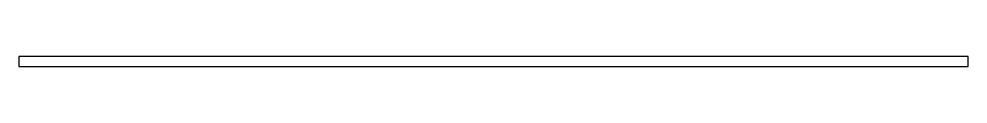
# Model space of a CAD drawing. Header units: millimetres. Extents: x 0 to 94, y 0 to 1.
import ezdxf

# ---------------------------------------------------------------- set-up
doc = ezdxf.new("R2010")
doc.units = ezdxf.units.MM

msp = doc.modelspace()

# ---------------------------------------------------------------- linework, layer by layer
msp.add_lwpolyline([(0, 1), (0, 0), (27, 0), (29.125, 0), (35.375, 0), (41.625, 0), (43.751, 0), (55.751, 0), (57.876, 0), (79.876, 0), (82.001, 0), (94.001, 0), (94.001, 1), (82.001, 1), (79.876, 1), (57.876, 1), (55.751, 1), (43.751, 1), (41.625, 1), (35.375, 1), (29.125, 1), (27, 1), (0, 1)])

doc.saveas('drawing.dxf')
